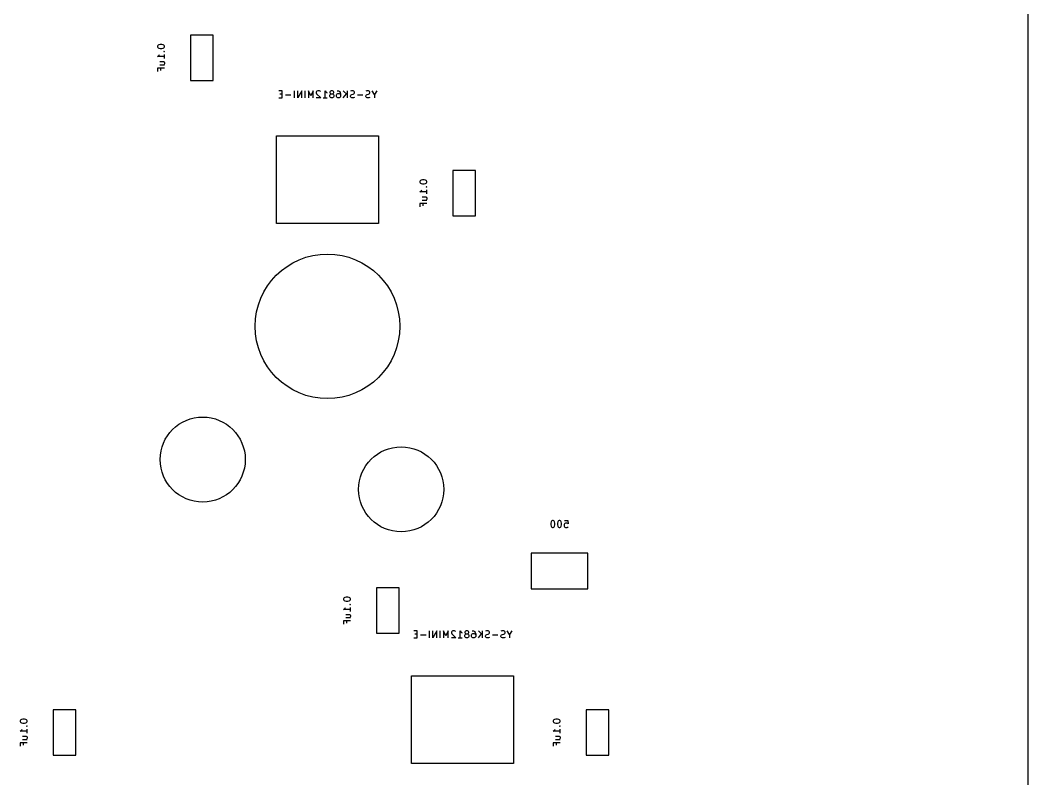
# Model space of a CAD drawing. Header units: millimetres. Extents: x -19 to 311, y -2 to 103.
# Drawn here: x 91.74 to 127.28, y 50.72 to 77.48 of the extents above; entities that cross this region are included whole.
import ezdxf

# ---------------------------------------------------------------- set-up
doc = ezdxf.new("R2010")
doc.units = ezdxf.units.MM
doc.layers.add('B.Fab', color=155, linetype='CONTINUOUS', true_color=0x585d84)
doc.layers.add('Edge.Cuts', color=254, linetype='CONTINUOUS', true_color=0xd0d2cd)

msp = doc.modelspace()

# ---------------------------------------------------------------- linework, layer by layer
at = {"layer": 'B.Fab', "linetype": 'CONTINUOUS'}
for p, q in [((97.74975, 76.955), (97.74975, 75.355)), ((98.54975, 76.955), (97.74975, 76.955)), ((98.54975, 75.355), (98.54975, 76.955)), ((96.595229, 76.589524), (96.583324, 76.565715)), ((96.583324, 76.565715), (96.583324, 76.541905)), ((96.583324, 76.541905), (96.595229, 76.518096)), ((96.607134, 76.601429), (96.595229, 76.589524)), ((96.595229, 76.518096), (96.607134, 76.506191)), ((96.630943, 76.613334), (96.607134, 76.601429)), ((96.607134, 76.506191), (96.630943, 76.494286)), ((96.678562, 76.625238), (96.630943, 76.613334)), ((96.630943, 76.494286), (96.678562, 76.482381)), ((96.738086, 76.625238), (96.678562, 76.625238)), ((96.678562, 76.482381), (96.738086, 76.482381)), ((96.785705, 76.613334), (96.738086, 76.625238)), ((96.738086, 76.482381), (96.785705, 76.494286)), ((96.809515, 76.601429), (96.785705, 76.613334)), ((96.785705, 76.494286), (96.809515, 76.506191)), ((96.82142, 76.589524), (96.809515, 76.601429)), ((96.809515, 76.506191), (96.82142, 76.518096)), ((96.833324, 76.565715), (96.82142, 76.589524)), ((96.82142, 76.518096), (96.833324, 76.541905)), ((96.833324, 76.541905), (96.833324, 76.565715)), ((96.583324, 76.196667), (96.619039, 76.220476)), ((96.833324, 76.196667), (96.583324, 76.196667)), ((96.619039, 76.220476), (96.642848, 76.244286)), ((96.642848, 76.244286), (96.654753, 76.268095)), ((96.82142, 76.387143), (96.809515, 76.375239)), ((96.809515, 76.375239), (96.82142, 76.363334)), ((96.809515, 76.375239), (96.833324, 76.375239)), ((96.833324, 76.375239), (96.82142, 76.387143)), ((96.82142, 76.363334), (96.833324, 76.375239)), ((96.833324, 76.125238), (96.833324, 76.268095)), ((96.833324, 75.791906), (96.583324, 75.791906)), ((96.583324, 75.791906), (96.583324, 75.672858)), ((96.666658, 76.018096), (96.79761, 76.018096)), ((96.666658, 75.910953), (96.833324, 75.910953)), ((96.702372, 75.708572), (96.702372, 75.791906)), ((96.79761, 76.018096), (96.82142, 76.006191)), ((96.82142, 75.922858), (96.809515, 75.910953)), ((96.82142, 76.006191), (96.833324, 75.982381)), ((96.833324, 75.946667), (96.82142, 75.922858)), ((96.833324, 75.982381), (96.833324, 75.946667)), ((97.74975, 75.355), (98.54975, 75.355)), ((100.984761, 74.993426), (100.865713, 74.993426)), ((100.984761, 74.743426), (100.984761, 74.993426)), ((101.413333, 74.743426), (101.413333, 74.993426)), ((101.675238, 74.993426), (101.532381, 74.743426)), ((101.532381, 74.743426), (101.532381, 74.993426)), ((101.675238, 74.743426), (101.675238, 74.993426)), ((101.794286, 74.743426), (101.794286, 74.993426)), ((101.996666, 74.814854), (101.913333, 74.993426)), ((101.913333, 74.993426), (101.913333, 74.743426)), ((102.08, 74.993426), (101.996666, 74.814854)), ((102.08, 74.743426), (102.08, 74.993426)), ((102.234761, 74.993426), (102.210952, 74.981521)), ((102.294285, 74.993426), (102.234761, 74.993426)), ((102.318095, 74.981521), (102.294285, 74.993426)), ((102.496666, 74.743426), (102.496666, 74.993426)), ((102.496666, 74.993426), (102.520475, 74.957711)), ((102.710951, 74.993426), (102.687142, 74.981521)), ((102.75857, 74.993426), (102.710951, 74.993426)), ((102.78238, 74.981521), (102.75857, 74.993426)), ((102.925237, 74.993426), (102.972856, 74.993426)), ((102.972856, 74.993426), (102.996665, 74.981521)), ((103.139523, 74.993426), (103.28238, 74.850569)), ((103.28238, 74.743426), (103.28238, 74.993426)), ((103.425237, 74.993426), (103.389522, 74.981521)), ((103.48476, 74.993426), (103.425237, 74.993426)), ((103.50857, 74.981521), (103.48476, 74.993426)), ((103.972856, 74.993426), (103.937141, 74.981521)), ((104.032379, 74.993426), (103.972856, 74.993426)), ((104.056189, 74.981521), (104.032379, 74.993426)), ((104.234761, 74.862473), (104.151427, 74.993426)), ((104.318094, 74.993426), (104.234761, 74.862473)), ((100.865713, 74.743426), (100.984761, 74.743426)), ((100.984761, 74.874378), (100.901427, 74.874378)), ((101.294285, 74.838664), (101.103809, 74.838664)), ((102.199047, 74.969616), (102.187142, 74.945807)), ((102.187142, 74.945807), (102.187142, 74.921997)), ((102.187142, 74.921997), (102.199047, 74.886283)), ((102.341904, 74.743426), (102.187142, 74.743426)), ((102.210952, 74.981521), (102.199047, 74.969616)), ((102.199047, 74.886283), (102.341904, 74.743426)), ((102.329999, 74.969616), (102.318095, 74.981521)), ((102.425237, 74.743426), (102.568094, 74.743426)), ((102.520475, 74.957711), (102.544285, 74.933902)), ((102.544285, 74.933902), (102.568094, 74.921997)), ((102.675237, 74.969616), (102.663332, 74.945807)), ((102.663332, 74.945807), (102.663332, 74.933902)), ((102.663332, 74.933902), (102.675237, 74.910092)), ((102.663332, 74.838664), (102.675237, 74.862473)), ((102.663332, 74.791045), (102.663332, 74.838664)), ((102.675237, 74.767235), (102.663332, 74.791045)), ((102.687142, 74.981521), (102.675237, 74.969616)), ((102.675237, 74.910092), (102.687142, 74.898188)), ((102.675237, 74.862473), (102.687142, 74.874378)), ((102.687142, 74.75533), (102.675237, 74.767235)), ((102.687142, 74.898188), (102.710951, 74.886283)), ((102.687142, 74.874378), (102.710951, 74.886283)), ((102.710951, 74.743426), (102.687142, 74.75533)), ((102.710951, 74.886283), (102.75857, 74.886283)), ((102.75857, 74.743426), (102.710951, 74.743426)), ((102.75857, 74.886283), (102.78238, 74.898188)), ((102.75857, 74.886283), (102.78238, 74.874378)), ((102.78238, 74.75533), (102.75857, 74.743426)), ((102.794285, 74.969616), (102.78238, 74.981521)), ((102.78238, 74.898188), (102.794285, 74.910092)), ((102.78238, 74.874378), (102.794285, 74.862473)), ((102.794285, 74.767235), (102.78238, 74.75533)), ((102.806189, 74.945807), (102.794285, 74.969616)), ((102.794285, 74.910092), (102.806189, 74.933902)), ((102.794285, 74.862473), (102.806189, 74.838664)), ((102.806189, 74.791045), (102.794285, 74.767235)), ((102.806189, 74.933902), (102.806189, 74.945807)), ((102.806189, 74.838664), (102.806189, 74.791045)), ((102.901427, 74.850569), (102.913332, 74.874378)), ((102.901427, 74.791045), (102.901427, 74.850569)), ((102.913332, 74.767235), (102.901427, 74.791045)), ((102.913332, 74.874378), (102.925237, 74.886283)), ((102.925237, 74.75533), (102.913332, 74.767235)), ((102.925237, 74.886283), (102.949046, 74.898188)), ((102.949046, 74.743426), (102.925237, 74.75533)), ((102.949046, 74.898188), (102.996665, 74.898188)), ((102.996665, 74.743426), (102.949046, 74.743426)), ((102.996665, 74.981521), (103.00857, 74.969616)), ((102.996665, 74.898188), (103.020475, 74.886283)), ((103.020475, 74.75533), (102.996665, 74.743426)), ((103.00857, 74.969616), (103.03238, 74.933902)), ((103.020475, 74.886283), (103.03238, 74.874378)), ((103.03238, 74.767235), (103.020475, 74.75533)), ((103.03238, 74.933902), (103.044284, 74.886283)), ((103.03238, 74.874378), (103.044284, 74.850569)), ((103.044284, 74.791045), (103.03238, 74.767235)), ((103.044284, 74.886283), (103.044284, 74.791045)), ((103.139523, 74.743426), (103.246665, 74.886283)), ((103.389522, 74.814854), (103.401427, 74.838664)), ((103.389522, 74.791045), (103.389522, 74.814854)), ((103.401427, 74.767235), (103.389522, 74.791045)), ((103.401427, 74.838664), (103.413332, 74.850569)), ((103.413332, 74.75533), (103.401427, 74.767235)), ((103.413332, 74.850569), (103.437141, 74.862473)), ((103.437141, 74.743426), (103.413332, 74.75533)), ((103.437141, 74.862473), (103.48476, 74.874378)), ((103.496665, 74.743426), (103.437141, 74.743426)), ((103.48476, 74.874378), (103.50857, 74.886283)), ((103.532379, 74.75533), (103.496665, 74.743426)), ((103.520475, 74.969616), (103.50857, 74.981521)), ((103.50857, 74.886283), (103.520475, 74.898188)), ((103.532379, 74.945807), (103.520475, 74.969616)), ((103.520475, 74.898188), (103.532379, 74.921997)), ((103.532379, 74.921997), (103.532379, 74.945807)), ((103.829999, 74.838664), (103.639523, 74.838664)), ((103.937141, 74.814854), (103.949046, 74.838664)), ((103.937141, 74.791045), (103.937141, 74.814854)), ((103.949046, 74.767235), (103.937141, 74.791045)), ((103.949046, 74.838664), (103.960951, 74.850569)), ((103.960951, 74.75533), (103.949046, 74.767235)), ((103.960951, 74.850569), (103.98476, 74.862473)), ((103.98476, 74.743426), (103.960951, 74.75533)), ((103.98476, 74.862473), (104.032379, 74.874378)), ((104.044284, 74.743426), (103.98476, 74.743426)), ((104.032379, 74.874378), (104.056189, 74.886283)), ((104.079998, 74.75533), (104.044284, 74.743426)), ((104.068094, 74.969616), (104.056189, 74.981521)), ((104.056189, 74.886283), (104.068094, 74.898188)), ((104.079998, 74.945807), (104.068094, 74.969616)), ((104.068094, 74.898188), (104.079998, 74.921997)), ((104.079998, 74.921997), (104.079998, 74.945807)), ((104.234761, 74.862473), (104.234761, 74.743426)), ((107.006045, 72.181), (107.006045, 70.581)), ((107.806045, 72.181), (107.006045, 72.181)), ((107.806045, 70.581), (107.806045, 72.181)), ((105.851524, 71.815524), (105.839619, 71.791715)), ((105.839619, 71.791715), (105.839619, 71.767905)), ((105.863429, 71.827429), (105.851524, 71.815524)), ((105.887238, 71.839334), (105.863429, 71.827429)), ((105.934857, 71.851238), (105.887238, 71.839334)), ((105.994381, 71.851238), (105.934857, 71.851238)), ((106.042, 71.839334), (105.994381, 71.851238)), ((106.06581, 71.827429), (106.042, 71.839334)), ((106.077715, 71.815524), (106.06581, 71.827429)), ((106.089619, 71.791715), (106.077715, 71.815524)), ((106.089619, 71.767905), (106.089619, 71.791715)), ((105.839619, 71.767905), (105.851524, 71.744096)), ((105.839619, 71.422667), (105.875334, 71.446476)), ((105.851524, 71.744096), (105.863429, 71.732191)), ((105.863429, 71.732191), (105.887238, 71.720286)), ((105.875334, 71.446476), (105.899143, 71.470286)), ((105.887238, 71.720286), (105.934857, 71.708381)), ((105.899143, 71.470286), (105.911048, 71.494095)), ((105.934857, 71.708381), (105.994381, 71.708381)), ((105.994381, 71.708381), (106.042, 71.720286)), ((106.042, 71.720286), (106.06581, 71.732191)), ((106.06581, 71.732191), (106.077715, 71.744096)), ((106.077715, 71.613143), (106.06581, 71.601239)), ((106.06581, 71.601239), (106.077715, 71.589334)), ((106.06581, 71.601239), (106.089619, 71.601239)), ((106.077715, 71.744096), (106.089619, 71.767905)), ((106.089619, 71.601239), (106.077715, 71.613143)), ((106.077715, 71.589334), (106.089619, 71.601239)), ((106.089619, 71.351238), (106.089619, 71.494095)), ((106.089619, 71.422667), (105.839619, 71.422667)), ((105.922953, 71.244096), (106.053905, 71.244096)), ((105.922953, 71.136953), (106.089619, 71.136953)), ((106.053905, 71.244096), (106.077715, 71.232191)), ((106.077715, 71.148858), (106.06581, 71.136953)), ((106.077715, 71.232191), (106.089619, 71.208381)), ((106.089619, 71.172667), (106.077715, 71.148858)), ((106.089619, 71.208381), (106.089619, 71.172667)), ((106.089619, 71.017906), (105.839619, 71.017906)), ((105.839619, 71.017906), (105.839619, 70.898858)), ((105.958667, 70.934572), (105.958667, 71.017906)), ((107.006045, 70.581), (107.806045, 70.581)), ((110.46713, 59.788807), (110.455225, 59.741188)), ((110.455225, 59.741188), (110.455225, 59.681664)), ((110.479035, 59.812616), (110.46713, 59.788807)), ((110.49094, 59.824521), (110.479035, 59.812616)), ((110.514749, 59.836426), (110.49094, 59.824521)), ((110.538559, 59.836426), (110.514749, 59.836426)), ((110.562368, 59.824521), (110.538559, 59.836426)), ((110.574273, 59.812616), (110.562368, 59.824521)), ((110.586178, 59.788807), (110.574273, 59.812616)), ((110.598082, 59.741188), (110.586178, 59.788807)), ((110.598082, 59.681664), (110.598082, 59.741188)), ((110.705225, 59.788807), (110.69332, 59.741188)), ((110.69332, 59.741188), (110.69332, 59.681664)), ((110.71713, 59.812616), (110.705225, 59.788807)), ((110.729035, 59.824521), (110.71713, 59.812616)), ((110.752844, 59.836426), (110.729035, 59.824521)), ((110.776654, 59.836426), (110.752844, 59.836426)), ((110.800463, 59.824521), (110.776654, 59.836426)), ((110.812368, 59.812616), (110.800463, 59.824521)), ((110.824273, 59.788807), (110.812368, 59.812616)), ((110.836177, 59.741188), (110.824273, 59.788807)), ((110.836177, 59.681664), (110.836177, 59.741188)), ((110.94332, 59.717378), (110.931415, 59.693569)), ((110.94332, 59.836426), (111.062368, 59.836426)), ((110.955225, 59.729283), (110.94332, 59.717378)), ((110.979034, 59.741188), (110.955225, 59.729283)), ((111.038558, 59.741188), (110.979034, 59.741188)), ((111.062368, 59.729283), (111.038558, 59.741188)), ((111.062368, 59.836426), (111.074272, 59.717378)), ((111.074272, 59.717378), (111.062368, 59.729283)), ((110.455225, 59.681664), (110.46713, 59.634045)), ((110.46713, 59.634045), (110.479035, 59.610235)), ((110.479035, 59.610235), (110.49094, 59.59833)), ((110.49094, 59.59833), (110.514749, 59.586426)), ((110.514749, 59.586426), (110.538559, 59.586426)), ((110.538559, 59.586426), (110.562368, 59.59833)), ((110.562368, 59.59833), (110.574273, 59.610235)), ((110.574273, 59.610235), (110.586178, 59.634045)), ((110.586178, 59.634045), (110.598082, 59.681664)), ((110.69332, 59.681664), (110.705225, 59.634045)), ((110.705225, 59.634045), (110.71713, 59.610235)), ((110.71713, 59.610235), (110.729035, 59.59833)), ((110.729035, 59.59833), (110.752844, 59.586426)), ((110.752844, 59.586426), (110.776654, 59.586426)), ((110.776654, 59.586426), (110.800463, 59.59833)), ((110.800463, 59.59833), (110.812368, 59.610235)), ((110.812368, 59.610235), (110.824273, 59.634045)), ((110.824273, 59.634045), (110.836177, 59.681664)), ((110.931415, 59.693569), (110.931415, 59.634045)), ((110.931415, 59.634045), (110.94332, 59.610235)), ((110.94332, 59.610235), (110.955225, 59.59833)), ((110.955225, 59.59833), (110.979034, 59.586426)), ((110.979034, 59.586426), (111.038558, 59.586426)), ((111.038558, 59.586426), (111.062368, 59.59833)), ((111.062368, 59.59833), (111.074272, 59.610235)), ((109.76475, 58.675), (109.76475, 57.425)), ((111.76475, 58.675), (109.76475, 58.675)), ((111.76475, 57.425), (111.76475, 58.675)), ((104.30975, 57.455), (104.30975, 55.855)), ((105.10975, 57.455), (104.30975, 57.455)), ((105.10975, 55.855), (105.10975, 57.455)), ((109.76475, 57.425), (111.76475, 57.425)), ((103.155229, 57.089524), (103.143324, 57.065715)), ((103.143324, 57.065715), (103.143324, 57.041905)), ((103.143324, 57.041905), (103.155229, 57.018096)), ((103.167134, 57.101429), (103.155229, 57.089524)), ((103.155229, 57.018096), (103.167134, 57.006191)), ((103.190943, 57.113334), (103.167134, 57.101429)), ((103.167134, 57.006191), (103.190943, 56.994286)), ((103.238562, 57.125238), (103.190943, 57.113334)), ((103.190943, 56.994286), (103.238562, 56.982381)), ((103.298086, 57.125238), (103.238562, 57.125238)), ((103.238562, 56.982381), (103.298086, 56.982381)), ((103.345705, 57.113334), (103.298086, 57.125238)), ((103.298086, 56.982381), (103.345705, 56.994286)), ((103.369515, 57.101429), (103.345705, 57.113334)), ((103.345705, 56.994286), (103.369515, 57.006191)), ((103.38142, 57.089524), (103.369515, 57.101429)), ((103.369515, 57.006191), (103.38142, 57.018096)), ((103.38142, 56.887143), (103.369515, 56.875239)), ((103.369515, 56.875239), (103.38142, 56.863334)), ((103.369515, 56.875239), (103.393324, 56.875239)), ((103.393324, 57.065715), (103.38142, 57.089524)), ((103.38142, 57.018096), (103.393324, 57.041905)), ((103.393324, 56.875239), (103.38142, 56.887143)), ((103.38142, 56.863334), (103.393324, 56.875239)), ((103.393324, 57.041905), (103.393324, 57.065715)), ((103.143324, 56.696667), (103.179039, 56.720476)), ((103.393324, 56.696667), (103.143324, 56.696667)), ((103.179039, 56.720476), (103.202848, 56.744286)), ((103.202848, 56.744286), (103.214753, 56.768095)), ((103.226658, 56.518096), (103.35761, 56.518096)), ((103.35761, 56.518096), (103.38142, 56.506191)), ((103.38142, 56.506191), (103.393324, 56.482381)), ((103.393324, 56.625238), (103.393324, 56.768095)), ((103.393324, 56.291906), (103.143324, 56.291906)), ((103.143324, 56.291906), (103.143324, 56.172858)), ((103.226658, 56.410953), (103.393324, 56.410953)), ((103.262372, 56.208572), (103.262372, 56.291906)), ((103.38142, 56.422858), (103.369515, 56.410953)), ((103.393324, 56.446667), (103.38142, 56.422858)), ((103.393324, 56.482381), (103.393324, 56.446667)), ((104.30975, 55.855), (105.10975, 55.855)), ((105.747261, 55.943426), (105.628213, 55.943426)), ((105.747261, 55.824378), (105.663927, 55.824378)), ((105.747261, 55.693426), (105.747261, 55.943426)), ((106.175833, 55.693426), (106.175833, 55.943426)), ((106.437738, 55.943426), (106.294881, 55.693426)), ((106.294881, 55.693426), (106.294881, 55.943426)), ((106.437738, 55.693426), (106.437738, 55.943426)), ((106.556786, 55.693426), (106.556786, 55.943426)), ((106.759166, 55.764854), (106.675833, 55.943426)), ((106.675833, 55.943426), (106.675833, 55.693426)), ((106.8425, 55.943426), (106.759166, 55.764854)), ((106.8425, 55.693426), (106.8425, 55.943426)), ((106.961547, 55.919616), (106.949642, 55.895807)), ((106.949642, 55.895807), (106.949642, 55.871997)), ((106.949642, 55.871997), (106.961547, 55.836283)), ((106.973452, 55.931521), (106.961547, 55.919616)), ((106.961547, 55.836283), (107.104404, 55.693426)), ((106.997261, 55.943426), (106.973452, 55.931521)), ((107.056785, 55.943426), (106.997261, 55.943426)), ((107.080595, 55.931521), (107.056785, 55.943426)), ((107.092499, 55.919616), (107.080595, 55.931521)), ((107.259166, 55.693426), (107.259166, 55.943426)), ((107.259166, 55.943426), (107.282975, 55.907711)), ((107.282975, 55.907711), (107.306785, 55.883902)), ((107.306785, 55.883902), (107.330594, 55.871997)), ((107.437737, 55.919616), (107.425832, 55.895807)), ((107.425832, 55.895807), (107.425832, 55.883902)), ((107.425832, 55.883902), (107.437737, 55.860092)), ((107.425832, 55.788664), (107.437737, 55.812473)), ((107.449642, 55.931521), (107.437737, 55.919616)), ((107.437737, 55.860092), (107.449642, 55.848188)), ((107.437737, 55.812473), (107.449642, 55.824378)), ((107.473451, 55.943426), (107.449642, 55.931521)), ((107.449642, 55.848188), (107.473451, 55.836283)), ((107.449642, 55.824378), (107.473451, 55.836283)), ((107.52107, 55.943426), (107.473451, 55.943426)), ((107.473451, 55.836283), (107.52107, 55.836283)), ((107.54488, 55.931521), (107.52107, 55.943426)), ((107.52107, 55.836283), (107.54488, 55.848188)), ((107.52107, 55.836283), (107.54488, 55.824378)), ((107.556785, 55.919616), (107.54488, 55.931521)), ((107.54488, 55.848188), (107.556785, 55.860092)), ((107.54488, 55.824378), (107.556785, 55.812473)), ((107.568689, 55.895807), (107.556785, 55.919616)), ((107.556785, 55.860092), (107.568689, 55.883902)), ((107.556785, 55.812473), (107.568689, 55.788664)), ((107.568689, 55.883902), (107.568689, 55.895807)), ((107.663927, 55.800569), (107.675832, 55.824378)), ((107.663927, 55.741045), (107.663927, 55.800569)), ((107.675832, 55.824378), (107.687737, 55.836283)), ((107.687737, 55.943426), (107.735356, 55.943426)), ((107.687737, 55.836283), (107.711546, 55.848188)), ((107.711546, 55.848188), (107.759165, 55.848188)), ((107.735356, 55.943426), (107.759165, 55.931521)), ((107.759165, 55.931521), (107.77107, 55.919616)), ((107.759165, 55.848188), (107.782975, 55.836283)), ((107.77107, 55.919616), (107.79488, 55.883902)), ((107.782975, 55.836283), (107.79488, 55.824378)), ((107.79488, 55.883902), (107.806784, 55.836283)), ((107.79488, 55.824378), (107.806784, 55.800569)), ((107.806784, 55.836283), (107.806784, 55.741045)), ((107.902023, 55.943426), (108.04488, 55.800569)), ((107.902023, 55.693426), (108.009165, 55.836283)), ((108.04488, 55.693426), (108.04488, 55.943426)), ((108.187737, 55.943426), (108.152022, 55.931521)), ((108.163927, 55.788664), (108.175832, 55.800569)), ((108.175832, 55.800569), (108.199641, 55.812473)), ((108.24726, 55.943426), (108.187737, 55.943426)), ((108.199641, 55.812473), (108.24726, 55.824378)), ((108.27107, 55.931521), (108.24726, 55.943426)), ((108.24726, 55.824378), (108.27107, 55.836283)), ((108.282975, 55.919616), (108.27107, 55.931521)), ((108.27107, 55.836283), (108.282975, 55.848188)), ((108.294879, 55.895807), (108.282975, 55.919616)), ((108.282975, 55.848188), (108.294879, 55.871997)), ((108.294879, 55.871997), (108.294879, 55.895807)), ((108.735356, 55.943426), (108.699641, 55.931521)), ((108.711546, 55.788664), (108.723451, 55.800569)), ((108.723451, 55.800569), (108.74726, 55.812473)), ((108.794879, 55.943426), (108.735356, 55.943426)), ((108.74726, 55.812473), (108.794879, 55.824378)), ((108.818689, 55.931521), (108.794879, 55.943426)), ((108.794879, 55.824378), (108.818689, 55.836283)), ((108.830594, 55.919616), (108.818689, 55.931521)), ((108.818689, 55.836283), (108.830594, 55.848188)), ((108.842498, 55.895807), (108.830594, 55.919616)), ((108.830594, 55.848188), (108.842498, 55.871997)), ((108.842498, 55.871997), (108.842498, 55.895807)), ((108.997261, 55.812473), (108.913927, 55.943426)), ((109.080594, 55.943426), (108.997261, 55.812473)), ((108.997261, 55.812473), (108.997261, 55.693426)), ((105.628213, 55.693426), (105.747261, 55.693426)), ((106.056785, 55.788664), (105.866309, 55.788664)), ((107.104404, 55.693426), (106.949642, 55.693426)), ((107.187737, 55.693426), (107.330594, 55.693426)), ((107.425832, 55.741045), (107.425832, 55.788664)), ((107.437737, 55.717235), (107.425832, 55.741045)), ((107.449642, 55.70533), (107.437737, 55.717235)), ((107.473451, 55.693426), (107.449642, 55.70533)), ((107.52107, 55.693426), (107.473451, 55.693426)), ((107.54488, 55.70533), (107.52107, 55.693426)), ((107.556785, 55.717235), (107.54488, 55.70533)), ((107.568689, 55.741045), (107.556785, 55.717235)), ((107.568689, 55.788664), (107.568689, 55.741045)), ((107.675832, 55.717235), (107.663927, 55.741045)), ((107.687737, 55.70533), (107.675832, 55.717235)), ((107.711546, 55.693426), (107.687737, 55.70533)), ((107.759165, 55.693426), (107.711546, 55.693426)), ((107.782975, 55.70533), (107.759165, 55.693426)), ((107.79488, 55.717235), (107.782975, 55.70533)), ((107.806784, 55.741045), (107.79488, 55.717235)), ((108.152022, 55.764854), (108.163927, 55.788664)), ((108.152022, 55.741045), (108.152022, 55.764854)), ((108.163927, 55.717235), (108.152022, 55.741045)), ((108.175832, 55.70533), (108.163927, 55.717235)), ((108.199641, 55.693426), (108.175832, 55.70533)), ((108.259165, 55.693426), (108.199641, 55.693426)), ((108.294879, 55.70533), (108.259165, 55.693426)), ((108.592499, 55.788664), (108.402023, 55.788664)), ((108.699641, 55.764854), (108.711546, 55.788664)), ((108.699641, 55.741045), (108.699641, 55.764854)), ((108.711546, 55.717235), (108.699641, 55.741045)), ((108.723451, 55.70533), (108.711546, 55.717235)), ((108.74726, 55.693426), (108.723451, 55.70533)), ((108.806784, 55.693426), (108.74726, 55.693426)), ((108.842498, 55.70533), (108.806784, 55.693426)), ((92.909045, 53.1575), (92.909045, 51.5575)), ((93.709045, 53.1575), (92.909045, 53.1575)), ((93.709045, 51.5575), (93.709045, 53.1575)), ((111.705045, 53.1575), (111.705045, 51.5575)), ((112.505045, 53.1575), (111.705045, 53.1575)), ((112.505045, 51.5575), (112.505045, 53.1575)), ((91.754524, 52.792024), (91.742619, 52.768215)), ((91.742619, 52.768215), (91.742619, 52.744405)), ((91.742619, 52.744405), (91.754524, 52.720596)), ((91.766429, 52.803929), (91.754524, 52.792024)), ((91.754524, 52.720596), (91.766429, 52.708691)), ((91.790238, 52.815834), (91.766429, 52.803929)), ((91.766429, 52.708691), (91.790238, 52.696786)), ((91.837857, 52.827738), (91.790238, 52.815834)), ((91.790238, 52.696786), (91.837857, 52.684881)), ((91.897381, 52.827738), (91.837857, 52.827738)), ((91.837857, 52.684881), (91.897381, 52.684881)), ((91.945, 52.815834), (91.897381, 52.827738)), ((91.897381, 52.684881), (91.945, 52.696786)), ((91.96881, 52.803929), (91.945, 52.815834)), ((91.945, 52.696786), (91.96881, 52.708691)), ((91.980715, 52.792024), (91.96881, 52.803929)), ((91.96881, 52.708691), (91.980715, 52.720596)), ((91.992619, 52.768215), (91.980715, 52.792024)), ((91.980715, 52.720596), (91.992619, 52.744405)), ((91.992619, 52.744405), (91.992619, 52.768215)), ((110.550524, 52.792024), (110.538619, 52.768215)), ((110.538619, 52.768215), (110.538619, 52.744405)), ((110.538619, 52.744405), (110.550524, 52.720596)), ((110.562429, 52.803929), (110.550524, 52.792024)), ((110.550524, 52.720596), (110.562429, 52.708691)), ((110.586238, 52.815834), (110.562429, 52.803929)), ((110.562429, 52.708691), (110.586238, 52.696786)), ((110.633857, 52.827738), (110.586238, 52.815834)), ((110.586238, 52.696786), (110.633857, 52.684881)), ((110.693381, 52.827738), (110.633857, 52.827738)), ((110.633857, 52.684881), (110.693381, 52.684881)), ((110.741, 52.815834), (110.693381, 52.827738)), ((110.693381, 52.684881), (110.741, 52.696786)), ((110.76481, 52.803929), (110.741, 52.815834)), ((110.741, 52.696786), (110.76481, 52.708691)), ((110.776715, 52.792024), (110.76481, 52.803929)), ((110.76481, 52.708691), (110.776715, 52.720596)), ((110.788619, 52.768215), (110.776715, 52.792024)), ((110.776715, 52.720596), (110.788619, 52.744405)), ((110.788619, 52.744405), (110.788619, 52.768215)), ((91.742619, 52.399167), (91.778334, 52.422976)), ((91.992619, 52.399167), (91.742619, 52.399167)), ((91.778334, 52.422976), (91.802143, 52.446786)), ((91.802143, 52.446786), (91.814048, 52.470595)), ((91.980715, 52.589643), (91.96881, 52.577739)), ((91.96881, 52.577739), (91.980715, 52.565834)), ((91.96881, 52.577739), (91.992619, 52.577739)), ((91.992619, 52.577739), (91.980715, 52.589643)), ((91.980715, 52.565834), (91.992619, 52.577739)), ((91.992619, 52.327738), (91.992619, 52.470595)), ((110.538619, 52.399167), (110.574334, 52.422976)), ((110.788619, 52.399167), (110.538619, 52.399167)), ((110.574334, 52.422976), (110.598143, 52.446786)), ((110.598143, 52.446786), (110.610048, 52.470595)), ((110.776715, 52.589643), (110.76481, 52.577739)), ((110.76481, 52.577739), (110.776715, 52.565834)), ((110.76481, 52.577739), (110.788619, 52.577739)), ((110.788619, 52.577739), (110.776715, 52.589643)), ((110.776715, 52.565834), (110.788619, 52.577739)), ((110.788619, 52.327738), (110.788619, 52.470595)), ((91.992619, 51.994406), (91.742619, 51.994406)), ((91.742619, 51.994406), (91.742619, 51.875358)), ((91.825953, 52.220596), (91.956905, 52.220596)), ((91.825953, 52.113453), (91.992619, 52.113453)), ((91.861667, 51.911072), (91.861667, 51.994406)), ((91.956905, 52.220596), (91.980715, 52.208691)), ((91.980715, 52.125358), (91.96881, 52.113453)), ((91.980715, 52.208691), (91.992619, 52.184881)), ((91.992619, 52.149167), (91.980715, 52.125358)), ((91.992619, 52.184881), (91.992619, 52.149167)), ((110.788619, 51.994406), (110.538619, 51.994406)), ((110.538619, 51.994406), (110.538619, 51.875358)), ((110.621953, 52.220596), (110.752905, 52.220596)), ((110.621953, 52.113453), (110.788619, 52.113453)), ((110.657667, 51.911072), (110.657667, 51.994406)), ((110.752905, 52.220596), (110.776715, 52.208691)), ((110.776715, 52.125358), (110.76481, 52.113453)), ((110.776715, 52.208691), (110.788619, 52.184881)), ((110.788619, 52.149167), (110.776715, 52.125358)), ((110.788619, 52.184881), (110.788619, 52.149167)), ((92.909045, 51.5575), (93.709045, 51.5575)), ((111.705045, 51.5575), (112.505045, 51.5575))]:
    msp.add_line(p, q, dxfattribs=at)
at = {"layer": 'B.Fab'}
for centre, radius in [((102.580045, 66.682), 2.549999), ((98.180045, 61.982), 1.499999), ((105.180045, 60.932), 1.499999)]:
    msp.add_circle(centre, radius, dxfattribs=at)
at = {"layer": 'Edge.Cuts', "linetype": 'CONTINUOUS'}
for p, q in [((127.28, 95.545002), (127.28, -1.073002)), ((100.78, 73.407), (104.38, 73.407)), ((100.78, 70.307), (100.78, 73.407)), ((104.38, 73.407), (104.38, 70.307)), ((104.38, 70.307), (100.78, 70.307)), ((105.5425, 54.357), (109.1425, 54.357)), ((105.5425, 51.257), (105.5425, 54.357)), ((109.1425, 54.357), (109.1425, 51.257)), ((109.1425, 51.257), (105.5425, 51.257))]:
    msp.add_line(p, q, dxfattribs=at)
at = {"layer": 'Edge.Cuts'}
for centre, radius in [((102.580045, 66.682), 2.549999), ((98.180045, 61.982), 1.499999), ((105.180045, 60.932), 1.499999)]:
    msp.add_circle(centre, radius, dxfattribs=at)

doc.saveas('drawing.dxf')
